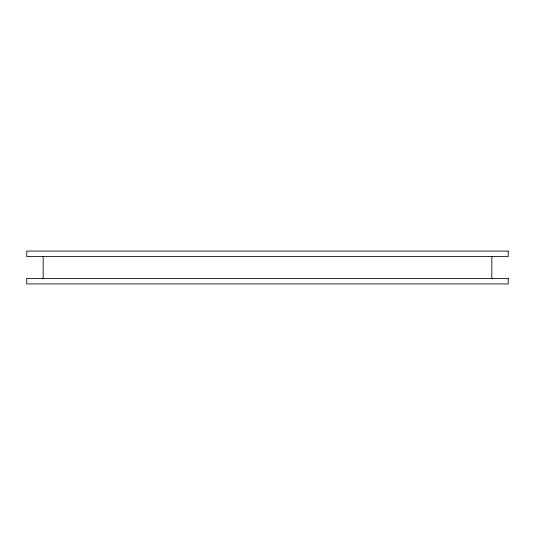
<?xml version="1.0" encoding="UTF-8"?>
<svg xmlns="http://www.w3.org/2000/svg" width="535" height="535" viewBox="0 0 535 535"><rect width="100%" height="100%" fill="white"/><g stroke="black" fill="none" stroke-linecap="round" stroke-linejoin="round"><path stroke-width="0.8" d="M491.832 256.559L491.832 278.441M43.168 256.559L43.168 278.441M508.25 251.082L26.75 251.082L26.75 256.559L508.25 256.559L508.25 251.082M508.25 278.441L26.75 278.441L26.75 283.918L508.25 283.918L508.25 278.441"/></g></svg>
